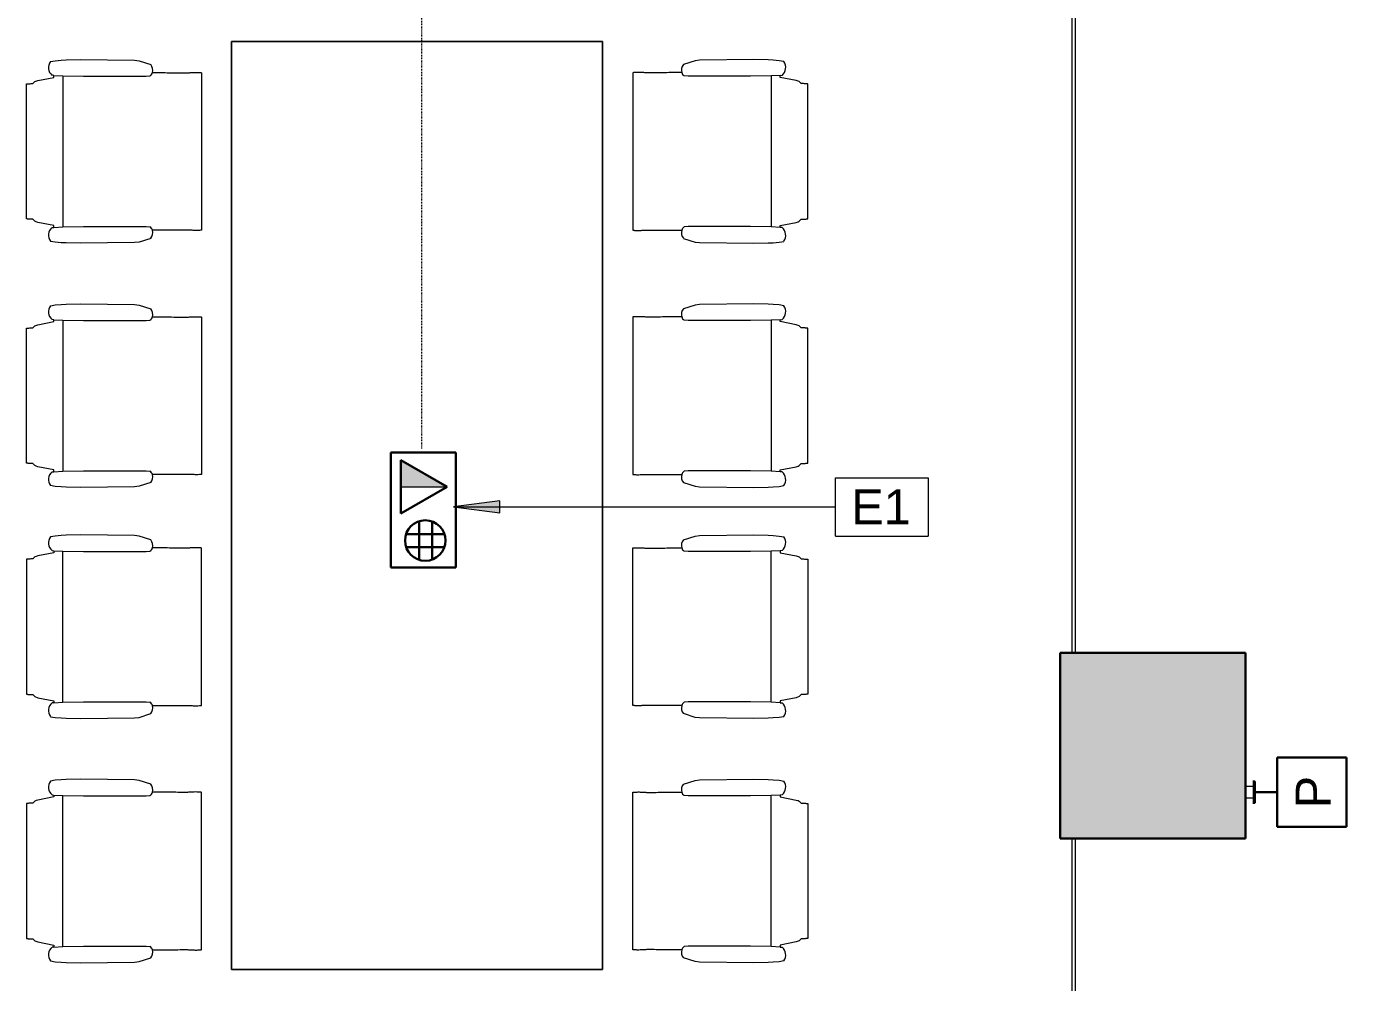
# Model space of a CAD drawing. Header units: inches. Extents: x 587 to 1284, y 1170 to 2052.
# Drawn here: x 695.2 to 866.1, y 1354.9 to 1478.5 of the extents above; entities that cross this region are included whole.
import ezdxf

# ---------------------------------------------------------------- set-up
doc = ezdxf.new("R2010")
doc.units = ezdxf.units.IN
doc.header["$MEASUREMENT"] = 0
doc.linetypes.add('Dash 1_16_', pattern=[0.125, 0.0625, -0.0625])
for name, color, linetype, lineweight in [('A-ANNO-KEYN', 231, 'Continuous', 9), ('A-ANNO-NOTE', 131, 'Continuous', 9), ('A-DETL', 90, 'Continuous', 9), ('B-CL', 7, 'Continuous', 9), ('E-ELEC-FIXT', 91, 'Continuous', 9), ('I-FURN', 30, 'Continuous', 9), ('I-WALL', 2, 'Continuous', 18), ('S-COLS', 52, 'Continuous', 18), ('Victor Bldg - 7th Floor_LINK_dwg', 8, 'Continuous', 9)]:
    doc.layers.add(name, color=color, linetype=linetype, lineweight=lineweight)
doc.styles.add('Arial', font='arial.ttf', dxfattribs={"height": 4.5})
doc.styles.add('Swis721 Lt BT', font='swissl.ttf', dxfattribs={"height": 4.5})

# ---------------------------------------------------------------- blocks, each defined once
blk = doc.blocks.new('Concrete-Rectangular-Column - 24_ x 24_-V1-Level 07  POWER _ SIGNAL')
at = {"layer": 'S-COLS', "lineweight": 9}
blk.add_hatch(color=7, dxfattribs=at).paths.add_polyline_path([(12, -12), (12, 12), (-12, 12), (-12, -12), (7.48, -12)], flags=0)
at = {"layer": 'S-COLS', "color": 8, "lineweight": 30}
for p, q in [((12, 12), (-12, 12)), ((-12, 12), (-12, -12)), ((12, -12), (12, 12)), ((-12, -12), (12, -12))]:
    blk.add_line(p, q, dxfattribs=at)
blk = doc.blocks.new('Victor Bldg - 7th Floor_LINK_dwg-6972240-Level 07  POWER _ SIGNAL')
at = {"layer": 'B-CL', "flags": 128}
blk.add_lwpolyline([(829, 1397.5), (853, 1397.5), (853, 1373.5), (829, 1373.5)], close=True, dxfattribs=at)
blk = doc.blocks.new('HermanMiller_Collection_Eames_AluminumGroup_MgmtChair - Casters Pneumatic Hgt Adj-7405497-Level 07  POWER _ SIGNAL')
at = {"layer": 'I-FURN'}
for p, q in [((-6.49, 11.73), (-7.1, 11.63)), ((-5.72, 11.8), (-6.49, 11.73)), ((-5.07, 11.83), (-5.72, 11.8)), ((-3.21, 11.88), (-5.07, 11.83)), ((3.79, 11.79), (-3.21, 11.88)), ((4.38, 11.72), (3.79, 11.79)), ((5.89, 11.24), (4.38, 11.72)), ((-10.2, 8.71), (-10.2, -8.71)), ((-9.1, 9.03), (-9.36, 8.77)), ((-8.96, 9.1), (-9.1, 9.03)), ((-8.72, 9.18), (-8.96, 9.1)), ((-6.65, 9.58), (-8.72, 9.18)), ((-6.88, 9.85), (-6.65, 9.83)), ((-6.65, 9.83), (-6.65, 9.58)), ((-6.65, 9.83), (-5.49, 9.76)), ((-5.49, 9.76), (-2.81, 9.72)), ((-5.49, -9.76), (-5.49, 9.76)), ((-2.81, 9.72), (5.28, 9.72)), ((5.28, 9.72), (5.78, 9.77)), ((12.44, -10.17), (12.44, 10.17)), ((-9.36, -8.77), (-9.1, -9.03)), ((-9.1, -9.03), (-8.72, -9.18)), ((-8.72, -9.18), (-6.65, -9.58)), ((-6.65, -9.83), (-6.88, -9.85)), ((-6.65, -9.58), (-6.65, -9.83)), ((-6.65, -9.83), (-5.49, -9.76)), ((-5.49, -9.76), (-2.81, -9.72)), ((-2.81, -9.72), (5.28, -9.72)), ((5.28, -9.72), (5.78, -9.77)), ((-7.1, -11.63), (-6.49, -11.73)), ((-6.49, -11.73), (-5.72, -11.8)), ((-5.72, -11.8), (-5.07, -11.83)), ((-5.07, -11.83), (-3.21, -11.88)), ((-3.21, -11.88), (3.79, -11.79)), ((3.79, -11.79), (4.38, -11.72)), ((4.38, -11.72), (5.89, -11.24))]:
    blk.add_line(p, q, dxfattribs=at)
for centre, radius, start, end in [((-6.03, 10.85), 1.32, 144.065, 229.935), ((5.03, 10.51), 1.12, 343.9109, 40.257), ((5.36, 10.43), 0.781, 302.3218, 343.1534), ((-6.03, -10.85), 1.32, 130.065, 215.935), ((5.36, -10.43), 0.781, 16.8466, 57.6782), ((5.03, -10.51), 1.12, 319.743, 16.0891)]:
    blk.add_arc(centre, radius, start, end, dxfattribs=at)
for points, knots in [([(-9.36, 8.77), (-9.55, 8.77), (-9.82, 8.76), (-10.04, 8.74), (-10.13, 8.73), (-10.18, 8.72), (-10.2, 8.72), (-10.2, 8.71)], [0, 0, 0, 0, 0.444444, 0.666667, 0.777778, 0.888889, 1, 1, 1, 1]), ([(12.44, 10.17), (12.44, 10.17), (12.43, 10.18), (12.4, 10.19), (12.34, 10.19), (12.27, 10.2), (12.19, 10.21), (12.05, 10.21), (11.82, 10.22), (11.61, 10.22), (11.49, 10.21)], [0, 0, 0, 0, 0.090909, 0.181818, 0.272727, 0.363636, 0.454545, 0.545455, 0.727273, 1, 1, 1, 1]), ([(-10.2, -8.71), (-10.2, -8.72), (-10.18, -8.72), (-10.13, -8.73), (-10.07, -8.74), (-9.98, -8.75), (-9.88, -8.76), (-9.73, -8.76), (-9.55, -8.77), (-9.41, -8.77), (-9.36, -8.77)], [0, 0, 0, 0, 0.111111, 0.222222, 0.333333, 0.444444, 0.555556, 0.666667, 0.888889, 1, 1, 1, 1]), ([(11.49, -10.21), (11.57, -10.22), (11.74, -10.22), (12.06, -10.21), (12.36, -10.2), (12.43, -10.18), (12.44, -10.17)], [0, 0, 0, 0, 0.181818, 0.363636, 0.727273, 1, 1, 1, 1])]:
    blk.add_open_spline(points, degree=3, knots=knots, dxfattribs=at)
for points in [[(10.52, 10.17), (9.78, 10.17), (8.3, 10.18), (6.84, 10.2), (6.11, 10.2)], [(11.49, 10.21), (11.33, 10.21), (11, 10.19), (10.68, 10.17), (10.52, 10.17)], [(6.11, -10.2), (6.84, -10.2), (8.3, -10.18), (9.78, -10.17), (10.52, -10.17)], [(10.52, -10.17), (10.68, -10.17), (11, -10.19), (11.33, -10.21), (11.49, -10.21)]]:
    blk.add_open_spline(points, degree=3, dxfattribs=at)
blk = doc.blocks.new('HermanMiller_Collection_Eames_AluminumGroup_MgmtChair - Casters Pneumatic Hgt Adj-7418678-Level 07  POWER _ SIGNAL')
at = {"layer": 'I-FURN'}
for p, q in [((-7.1, 11.63), (-6.49, 11.73)), ((-6.49, 11.73), (-5.72, 11.8)), ((-5.72, 11.8), (-5.07, 11.83)), ((-5.07, 11.83), (-3.21, 11.88)), ((-3.21, 11.88), (3.79, 11.79)), ((3.79, 11.79), (4.38, 11.72)), ((4.38, 11.72), (5.89, 11.24)), ((-10.2, -8.71), (-10.2, 8.71)), ((-9.36, 8.77), (-9.1, 9.03)), ((-9.1, 9.03), (-8.72, 9.18)), ((-8.72, 9.18), (-6.65, 9.58)), ((-6.65, 9.83), (-6.88, 9.85)), ((-6.65, 9.58), (-6.65, 9.83)), ((-6.65, 9.83), (-5.49, 9.76)), ((-5.49, 9.76), (-2.81, 9.72)), ((-5.49, 9.76), (-5.49, -9.76)), ((-2.81, 9.72), (5.28, 9.72)), ((5.28, 9.72), (5.78, 9.77)), ((12.44, 10.17), (12.44, -10.17)), ((-9.1, -9.03), (-9.36, -8.77)), ((-8.96, -9.1), (-9.1, -9.03)), ((-8.72, -9.18), (-8.96, -9.1)), ((-6.65, -9.58), (-8.72, -9.18)), ((-6.88, -9.85), (-6.65, -9.83)), ((-6.65, -9.83), (-6.65, -9.58)), ((-6.65, -9.83), (-5.49, -9.76)), ((-5.49, -9.76), (-2.81, -9.72)), ((-2.81, -9.72), (5.28, -9.72)), ((5.28, -9.72), (5.78, -9.77)), ((-6.49, -11.73), (-7.1, -11.63)), ((-5.72, -11.8), (-6.49, -11.73)), ((-5.07, -11.83), (-5.72, -11.8)), ((-3.21, -11.88), (-5.07, -11.83)), ((3.79, -11.79), (-3.21, -11.88)), ((4.38, -11.72), (3.79, -11.79)), ((5.89, -11.24), (4.38, -11.72))]:
    blk.add_line(p, q, dxfattribs=at)
for centre, radius, start, end in [((-6.03, 10.85), 1.32, 144.065, 229.935), ((5.03, 10.51), 1.12, 343.9109, 40.257), ((5.36, 10.43), 0.781, 302.3218, 343.1534), ((-6.03, -10.85), 1.32, 130.065, 215.935), ((5.36, -10.43), 0.781, 16.8466, 57.6782), ((5.03, -10.51), 1.12, 319.743, 16.0891)]:
    blk.add_arc(centre, radius, start, end, dxfattribs=at)
for points, knots in [([(-10.2, 8.71), (-10.2, 8.72), (-10.18, 8.72), (-10.13, 8.73), (-10.04, 8.74), (-9.82, 8.76), (-9.55, 8.77), (-9.36, 8.77)], [-1, -1, -1, -1, -0.888889, -0.777778, -0.666667, -0.444444, 0, 0, 0, 0]), ([(11.49, 10.21), (11.61, 10.22), (11.82, 10.22), (12.05, 10.21), (12.19, 10.21), (12.27, 10.2), (12.34, 10.19), (12.4, 10.19), (12.43, 10.18), (12.44, 10.17), (12.44, 10.17)], [-1, -1, -1, -1, -0.727273, -0.545455, -0.454545, -0.363636, -0.272727, -0.181818, -0.090909, 0, 0, 0, 0]), ([(-9.36, -8.77), (-9.41, -8.77), (-9.55, -8.77), (-9.73, -8.76), (-9.88, -8.76), (-9.98, -8.75), (-10.07, -8.74), (-10.13, -8.73), (-10.18, -8.72), (-10.2, -8.72), (-10.2, -8.71)], [-1, -1, -1, -1, -0.888889, -0.666667, -0.555556, -0.444444, -0.333333, -0.222222, -0.111111, 0, 0, 0, 0]), ([(12.44, -10.17), (12.43, -10.18), (12.36, -10.2), (12.06, -10.21), (11.74, -10.22), (11.57, -10.22), (11.49, -10.21)], [-1, -1, -1, -1, -0.727273, -0.363636, -0.181818, 0, 0, 0, 0])]:
    blk.add_open_spline(points, degree=3, knots=knots, dxfattribs=at)
for points in [[(6.11, 10.2), (6.84, 10.2), (8.3, 10.18), (9.78, 10.17), (10.52, 10.17)], [(10.52, 10.17), (10.68, 10.17), (11, 10.19), (11.33, 10.21), (11.49, 10.21)], [(10.52, -10.17), (9.78, -10.17), (8.3, -10.18), (6.84, -10.2), (6.11, -10.2)], [(11.49, -10.21), (11.33, -10.21), (11, -10.19), (10.68, -10.17), (10.52, -10.17)]]:
    blk.add_open_spline(points, degree=3, dxfattribs=at)
blk = doc.blocks.new('Furniture 1 - Furniture 11-7728146-Level 07  POWER _ SIGNAL')
at = {"layer": 'I-FURN'}
for p, q in [((980.41, 1513.04), (932.41, 1513.04)), ((932.41, 1513.04), (932.41, 1393.04)), ((932.41, 1393.04), (932.41, 1513.04)), ((932.41, 1513.04), (980.41, 1513.04)), ((980.41, 1393.04), (980.41, 1513.04)), ((980.41, 1513.04), (980.41, 1393.04)), ((932.41, 1393.04), (980.41, 1393.04)), ((980.41, 1393.04), (932.41, 1393.04))]:
    blk.add_line(p, q, dxfattribs=at)
blk = doc.blocks.new('PS - Junction Box _Wall Base_ - Push to Exit-4868767-Level 07  POWER _ SIGNAL')
at = {"layer": 'E-ELEC-FIXT'}
for p, q in [((854.0625, 1380.25), (853, 1380.25)), ((854.0625, 1378.125), (854.0625, 1380.875)), ((854.25, 1380.875), (854.0625, 1380.875)), ((854.25, 1380.875), (854.25, 1378.125)), ((853, 1378.75), (854.0625, 1378.75)), ((854.0625, 1378.125), (854.25, 1378.125))]:
    blk.add_line(p, q, dxfattribs=at)
blk = doc.blocks.new('Keynote Tag - Keynote Number - Boxed-135510-Level 07  POWER _ SIGNAL')
at = {"layer": 'A-ANNO-KEYN'}
for p, q in [((-0.125, -0.0792), (-0.125, 0.0781)), ((-0.125, 0.0781), (0.125, 0.0781)), ((0.125, 0.0781), (0.125, -0.0792)), ((-0.125, -0.0792), (0.125, -0.0792))]:
    blk.add_line(p, q, dxfattribs=at)

msp = doc.modelspace()

# ---------------------------------------------------------------- hatches: boundary and pattern name
at = {"layer": 'A-ANNO-KEYN'}
msp.add_hatch(color=256, dxfattribs=at).paths.add_polyline_path([(750.52, 1416.39), (756.52, 1415.6), (756.52, 1417.18)], flags=0)
at = {"layer": 'A-ANNO-NOTE'}
msp.add_hatch(color=256, dxfattribs=at).paths.add_polyline_path([(749.7, 1418.99), (743.7, 1422.45), (743.7, 1418.99)], flags=0)

# ---------------------------------------------------------------- linework, layer by layer
at = {"layer": 'A-ANNO-KEYN'}
for p, q in [((756.52, 1417.18), (750.52, 1416.39)), ((750.52, 1416.39), (756.52, 1415.6)), ((750.52, 1416.39), (799.94, 1416.39)), ((756.52, 1415.6), (756.52, 1417.18))]:
    msp.add_line(p, q, dxfattribs=at)
at = {"layer": 'A-ANNO-NOTE', "lineweight": 30}
for p, q in [((742.39, 1408.55), (742.39, 1423.41)), ((742.39, 1423.41), (750.8, 1423.41)), ((750.8, 1423.41), (750.8, 1408.55)), ((743.7, 1415.53), (743.7, 1422.45)), ((743.7, 1422.45), (749.7, 1418.99)), ((749.7, 1418.99), (743.7, 1415.53)), ((746.06, 1409.54), (746.06, 1414.54)), ((747.75, 1409.57), (747.75, 1414.51)), ((749.35, 1412.88), (744.38, 1412.88)), ((749.35, 1411.19), (744.38, 1411.19)), ((750.8, 1408.55), (742.39, 1408.55)), ((857.06, 1384), (857.06, 1375)), ((866.06, 1384), (857.06, 1384)), ((866.06, 1375), (866.06, 1384)), ((854.06, 1378), (854.06, 1381)), ((854.06, 1379.5), (857.06, 1379.5)), ((857.06, 1375), (866.06, 1375))]:
    msp.add_line(p, q, dxfattribs=at)
at = {"layer": 'A-ANNO-NOTE'}
for p, q in [((749.7, 1418.99), (743.7, 1422.45)), ((743.7, 1422.45), (743.7, 1418.99)), ((743.7, 1418.99), (749.7, 1418.99))]:
    msp.add_line(p, q, dxfattribs=at)
at = {"layer": 'A-ANNO-NOTE', "lineweight": 30}
msp.add_circle((746.86, 1412.04), 2.62, dxfattribs=at)
at = {"layer": 'A-DETL', "linetype": 'Dash 1_16_', "lineweight": 18}
msp.add_line((746.43, 1423.92), (746.43, 1523.92), dxfattribs=at)
at = {"layer": 'I-WALL'}
for p, q in [((830.5, 1493.5), (830.5, 1397.5)), ((831, 1397.5), (831, 1493.5)), ((830.5, 1373.5), (830.5, 1305.78)), ((831, 1321.07), (831, 1373.5))]:
    msp.add_line(p, q, dxfattribs=at)

# ---------------------------------------------------------------- block references
at = {"layer": 'A-ANNO-KEYN', "xscale": 47.99999999999997, "yscale": 47.99999999999997, "zscale": 47.99999999999997}
msp.add_blockref('Keynote Tag - Keynote Number - Boxed-135510-Level 07  POWER _ SIGNAL', (805.94, 1416.42), dxfattribs=at)
at = {"layer": 'E-ELEC-FIXT'}
msp.add_blockref('PS - Junction Box _Wall Base_ - Push to Exit-4868767-Level 07  POWER _ SIGNAL', (0, 0), dxfattribs=at)
at = {"layer": 'I-FURN'}
for name, p in [('Furniture 1 - Furniture 11-7728146-Level 07  POWER _ SIGNAL', (-210.61, -36.46)), ('HermanMiller_Collection_Eames_AluminumGroup_MgmtChair - Casters Pneumatic Hgt Adj-7418678-Level 07  POWER _ SIGNAL', (705.45, 1462.36)), ('HermanMiller_Collection_Eames_AluminumGroup_MgmtChair - Casters Pneumatic Hgt Adj-7418678-Level 07  POWER _ SIGNAL', (705.45, 1430.77)), ('HermanMiller_Collection_Eames_AluminumGroup_MgmtChair - Casters Pneumatic Hgt Adj-7405497-Level 07  POWER _ SIGNAL', (705.45, 1400.89)), ('HermanMiller_Collection_Eames_AluminumGroup_MgmtChair - Casters Pneumatic Hgt Adj-7405497-Level 07  POWER _ SIGNAL', (705.45, 1369.3))]:
    msp.add_blockref(name, p, dxfattribs=at)
at = {"layer": 'I-FURN', "rotation": 180}
for name, p in [('HermanMiller_Collection_Eames_AluminumGroup_MgmtChair - Casters Pneumatic Hgt Adj-7405497-Level 07  POWER _ SIGNAL', (786.14, 1462.36)), ('HermanMiller_Collection_Eames_AluminumGroup_MgmtChair - Casters Pneumatic Hgt Adj-7405497-Level 07  POWER _ SIGNAL', (786.14, 1430.77)), ('HermanMiller_Collection_Eames_AluminumGroup_MgmtChair - Casters Pneumatic Hgt Adj-7418678-Level 07  POWER _ SIGNAL', (786.14, 1400.89)), ('HermanMiller_Collection_Eames_AluminumGroup_MgmtChair - Casters Pneumatic Hgt Adj-7418678-Level 07  POWER _ SIGNAL', (786.14, 1369.3))]:
    msp.add_blockref(name, p, dxfattribs=at)
at = {"layer": 'S-COLS', "lineweight": 9}
msp.add_blockref('Concrete-Rectangular-Column - 24_ x 24_-V1-Level 07  POWER _ SIGNAL', (841, 1385.5), dxfattribs=at)
at = {"layer": 'Victor Bldg - 7th Floor_LINK_dwg', "color": 7}
msp.add_blockref('Victor Bldg - 7th Floor_LINK_dwg-6972240-Level 07  POWER _ SIGNAL', (0, 0), dxfattribs=at)

# ---------------------------------------------------------------- texts
at = {"layer": 'A-ANNO-KEYN', "insert": (801.98, 1418.65), "char_height": 4.5, "width": 9.393, "attachment_point": 1, "style": 'Arial'}
msp.add_mtext('E1', dxfattribs=at)
at = {"layer": 'A-ANNO-NOTE', "insert": (859.48, 1377.41), "char_height": 4.5, "width": 4.6965, "attachment_point": 1, "rotation": 90, "style": 'Swis721 Lt BT'}
msp.add_mtext('P', dxfattribs=at)

doc.saveas('drawing.dxf')
